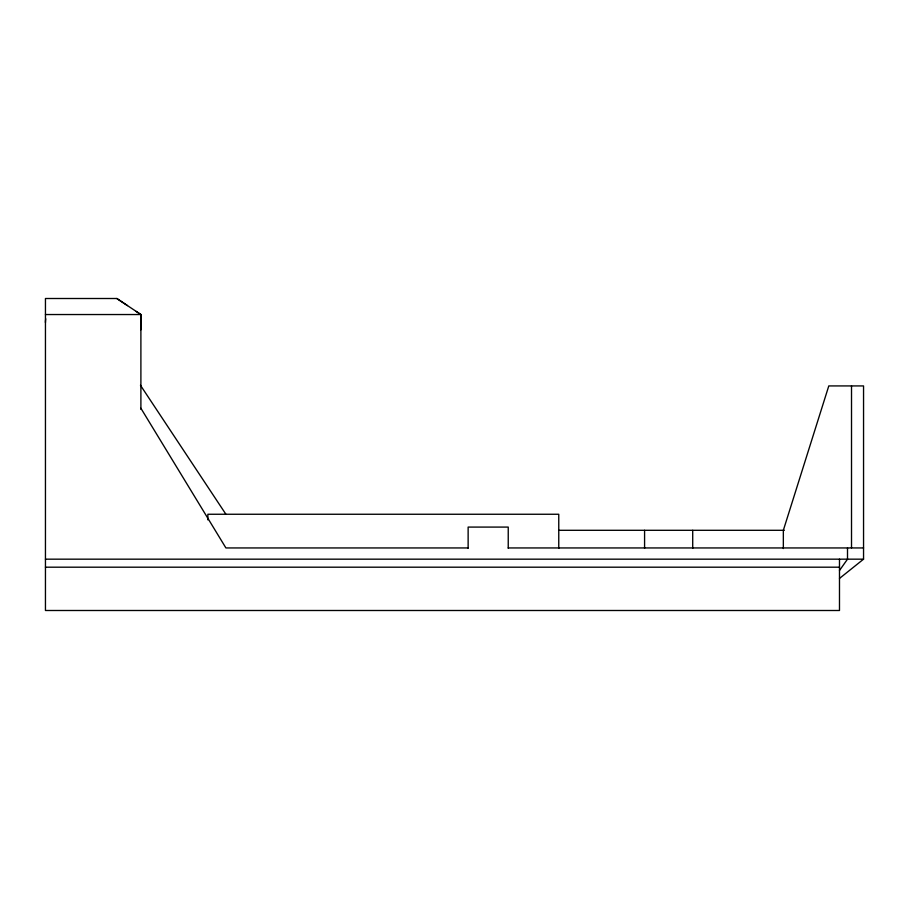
<?xml version="1.0" encoding="UTF-8"?>
<svg xmlns="http://www.w3.org/2000/svg" width="909" height="909" viewBox="0 0 909 909"><rect width="100%" height="100%" fill="white"/><g stroke="black" fill="none" stroke-linecap="round" stroke-linejoin="round"><path stroke-width="1.36" d="M839.484 570.5L847.506 559.171L847.506 547.945M839.484 578.442L863.55 559.171L863.55 385.927L828.792 385.927L783.342 530.299L783.342 548.536M140.895 409.38L140.895 314.537L116.829 298.504L45.45 298.504L45.45 610.496L839.484 610.496L839.484 559.171M45.45 314.537L140.895 314.537L140.895 329.785M559.194 530.299L784.331 530.299M468.135 547.945L225.909 547.945L140.895 408.266M508.233 547.945L863.55 547.945M45.45 559.171L863.55 559.171M45.45 567.193L839.484 567.193M127.487 305.606L116.829 298.504M136.18 311.412L140.85 314.537M140.463 385.291L225.909 514.255M851.517 385.927L851.517 547.945M692.715 530.299L692.715 548.343M644.583 530.299L644.583 548.343M558.762 548.366L558.762 514.255L207.866 514.255L207.866 519.868M508.233 548.252L508.233 527.084L468.135 527.084L468.135 548.229M45.45 322.559A24.066 24.066 0 0 1 45.745 318.798"/></g></svg>
